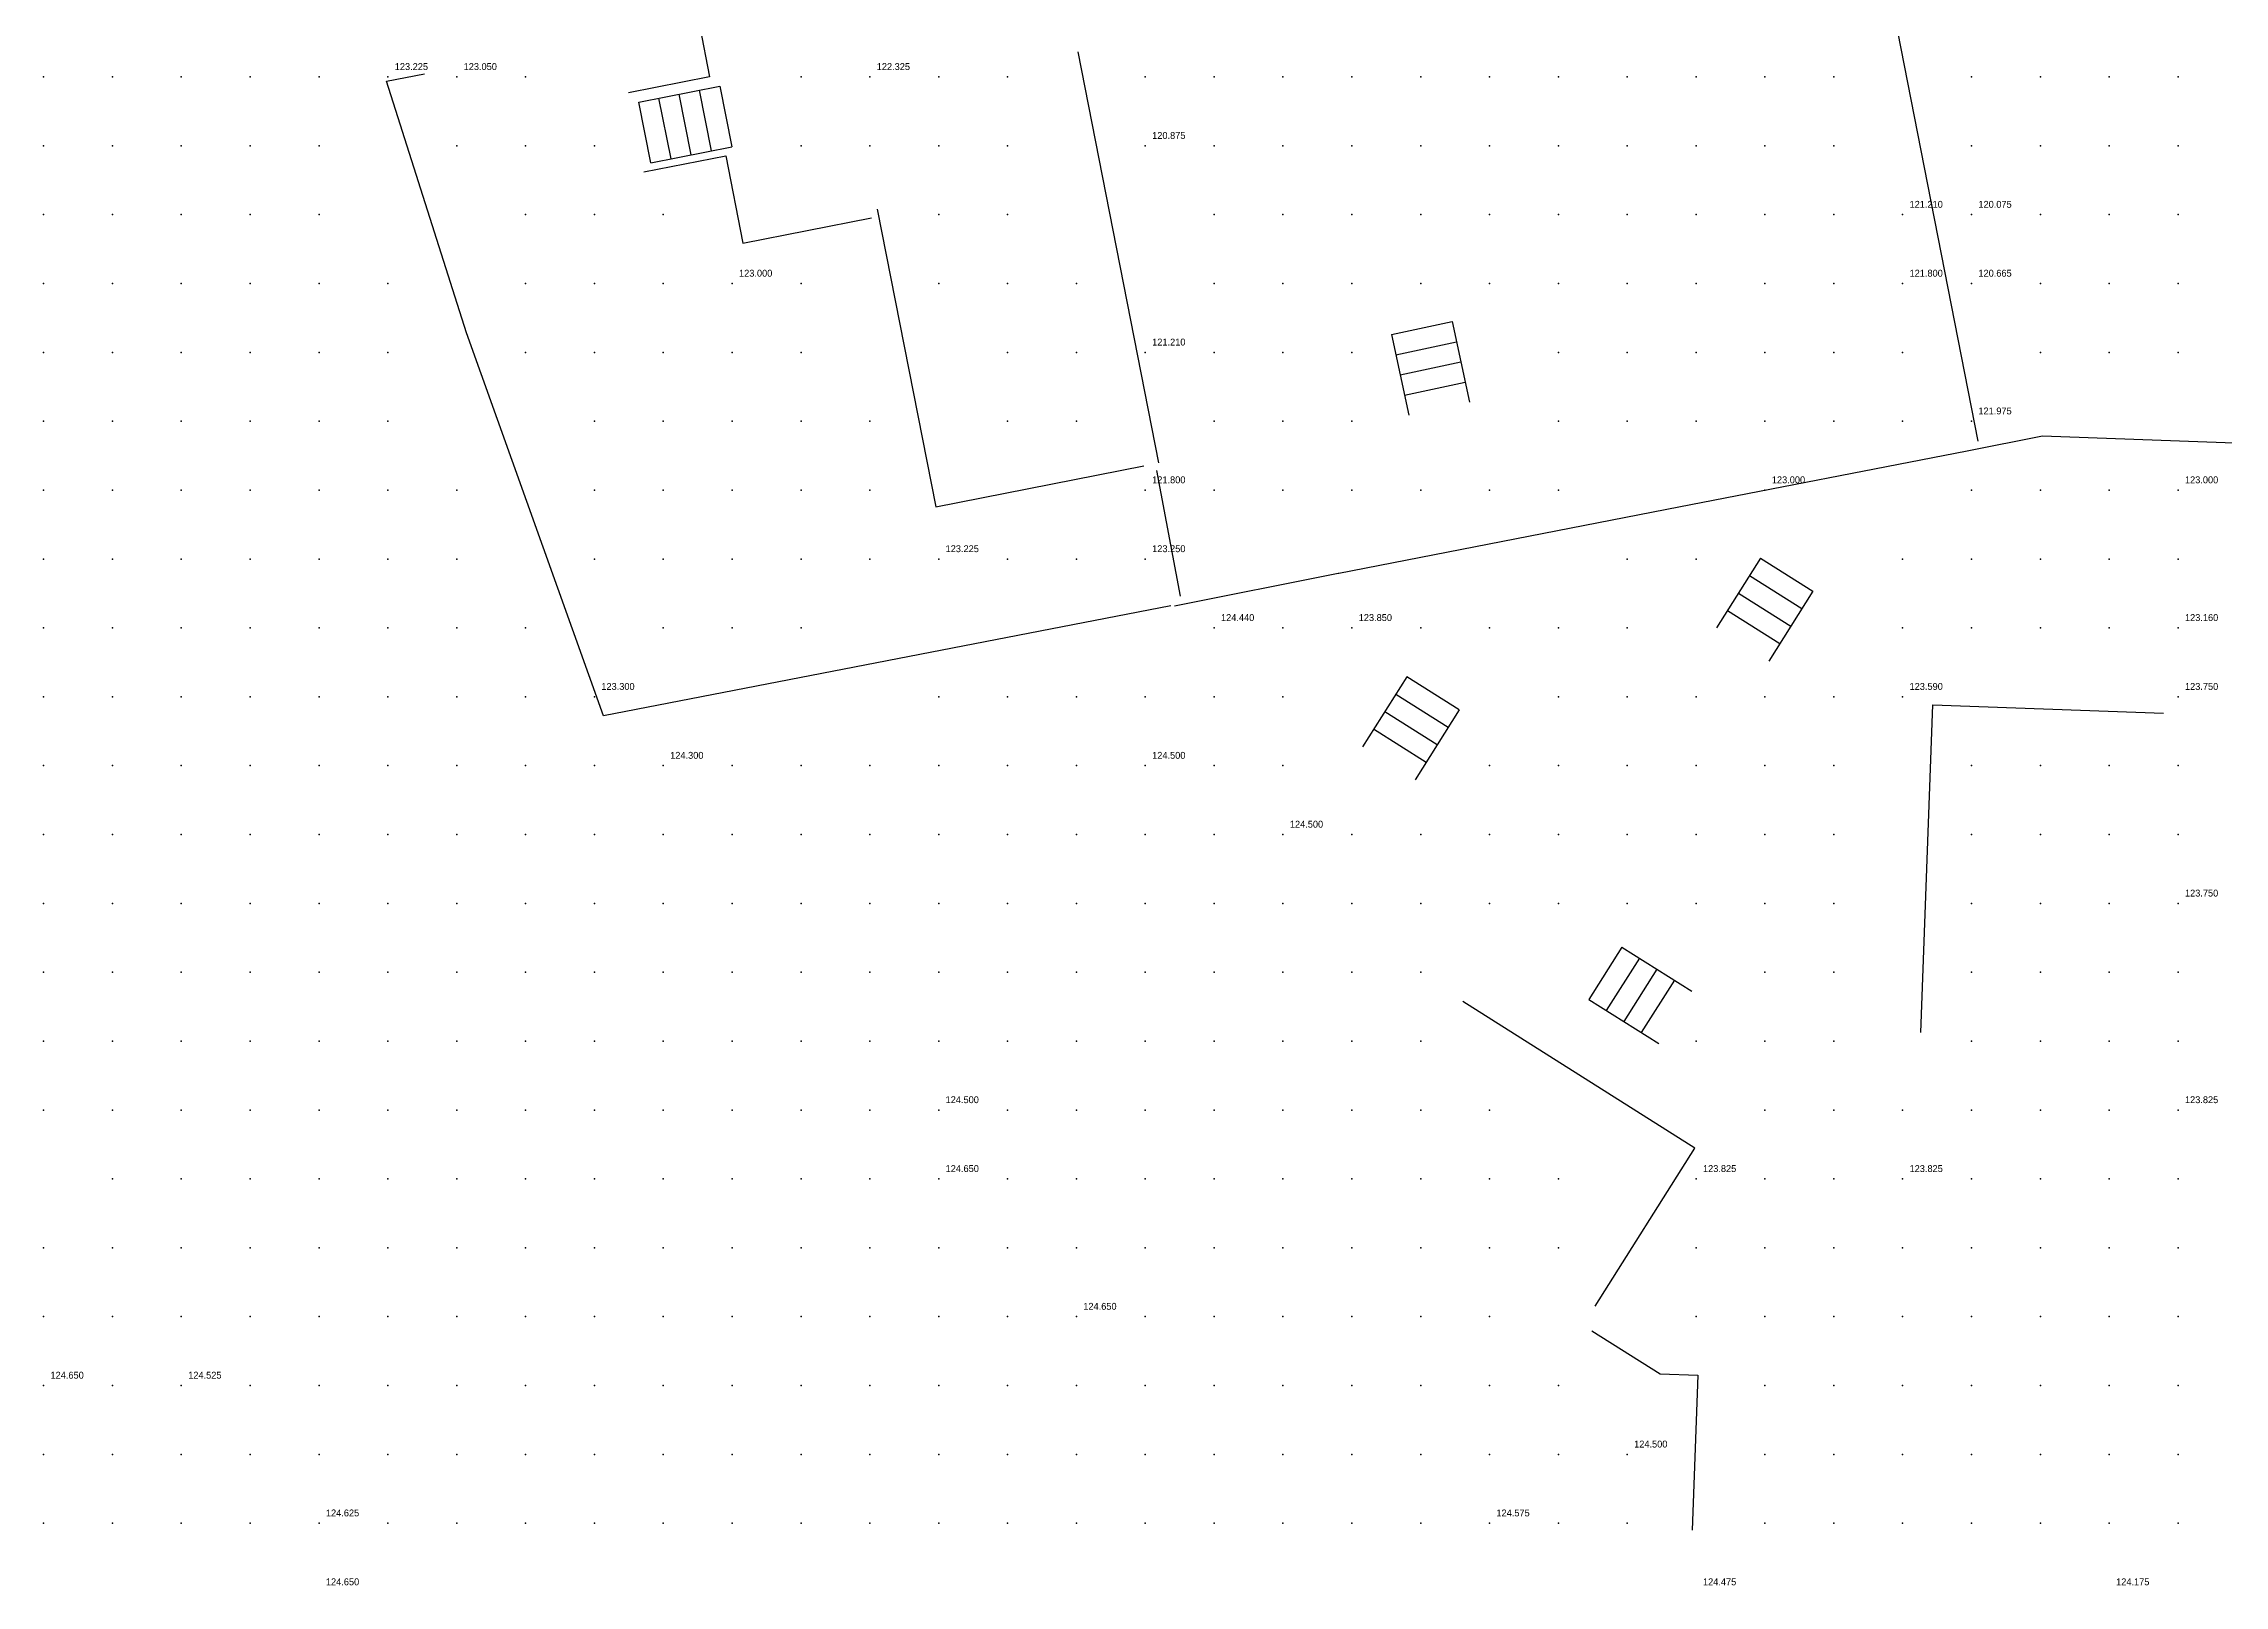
# Model space of a CAD drawing. Header units: metres. Extents: x 287878 to 288137, y 62805 to 63074.
# Drawn here: x 287911 to 287942.67, y 63011.1 to 63033.48 of the extents above; entities that cross this region are included whole.
import ezdxf

# ---------------------------------------------------------------- set-up
doc = ezdxf.new("R2010")
doc.units = ezdxf.units.M
for name, color, linetype in [('BARRIERS', 1, 'Continuous'), ('SURVEY_INTERP', 8, 'Continuous'), ('SURVEY_REAL', 3, 'Continuous')]:
    doc.layers.add(name, color=color, linetype=linetype)

msp = doc.modelspace()

# ---------------------------------------------------------------- linework, layer by layer
at = {"layer": 'BARRIERS'}
for p, q in [((287939.098, 63027.712), (287937.729, 63034.686)), ((287920.529, 63033.725), (287920.672, 63032.999)), ((287926.019, 63033.366), (287927.193, 63027.396)), ((287915.982, 63032.938), (287916.533, 63033.047)), ((287917.141, 63029.286), (287915.982, 63032.938)), ((287920.672, 63032.999), (287919.495, 63032.767)), ((287919.643, 63032.634), (287920.82, 63032.867)), ((287920.82, 63032.867), (287920.995, 63031.984)), ((287919.818, 63031.751), (287919.643, 63032.634)), ((287920.112, 63031.809), (287919.937, 63032.692)), ((287920.406, 63031.868), (287920.231, 63032.751)), ((287920.701, 63031.926), (287920.526, 63032.809)), ((287919.818, 63031.751), (287920.995, 63031.984)), ((287919.719, 63031.621), (287920.91, 63031.856)), ((287920.91, 63031.856), (287921.153, 63030.584)), ((287923.104, 63031.079), (287923.959, 63026.756)), ((287921.153, 63030.584), (287923.025, 63030.954)), ((287930.577, 63029.26), (287931.457, 63029.449)), ((287931.457, 63029.449), (287931.709, 63028.276)), ((287919.133, 63023.723), (287917.141, 63029.286)), ((287930.577, 63029.26), (287930.829, 63028.087)), ((287930.64, 63028.967), (287931.52, 63029.156)), ((287930.703, 63028.673), (287931.583, 63028.863)), ((287930.766, 63028.38), (287931.646, 63028.57)), ((287934.747, 63026.756), (287938.939, 63027.57)), ((287938.939, 63027.57), (287940.03, 63027.79)), ((287940.03, 63027.79), (287950.583, 63027.402)), ((287923.959, 63026.756), (287926.977, 63027.353)), ((287927.163, 63027.285), (287927.508, 63025.459)), ((287929.811, 63025.797), (287934.747, 63026.756)), ((287935.935, 63026.013), (287935.295, 63024.999)), ((287935.935, 63026.013), (287936.696, 63025.533)), ((287927.423, 63025.323), (287929.803, 63025.795)), ((287929.803, 63025.795), (287929.811, 63025.797)), ((287935.775, 63025.76), (287936.536, 63025.28)), ((287927.372, 63025.323), (287919.133, 63023.723)), ((287935.615, 63025.506), (287936.376, 63025.026)), ((287936.696, 63025.533), (287936.056, 63024.518)), ((287935.455, 63025.252), (287936.216, 63024.772)), ((287930.797, 63024.289), (287930.157, 63023.274)), ((287931.398, 63023.555), (287930.637, 63024.035)), ((287931.558, 63023.809), (287930.797, 63024.289)), ((287931.238, 63023.301), (287930.477, 63023.781)), ((287931.558, 63023.809), (287930.918, 63022.794)), ((287938.266, 63019.127), (287938.436, 63023.883)), ((287938.436, 63023.883), (287941.788, 63023.763)), ((287931.078, 63023.047), (287930.317, 63023.528)), ((287933.923, 63020.366), (287933.443, 63019.605)), ((287934.177, 63020.206), (287933.696, 63019.445)), ((287933.923, 63020.366, -0.013), (287934.938, 63019.726, -0.013)), ((287934.43, 63020.046), (287933.95, 63019.285)), ((287934.684, 63019.886), (287934.204, 63019.125)), ((287934.983, 63017.448), (287931.613, 63019.574)), ((287933.443, 63019.605, -0.013), (287934.458, 63018.965, -0.013)), ((287933.535, 63015.153), (287934.983, 63017.448)), ((287933.486, 63014.795), (287934.477, 63014.17)), ((287934.477, 63014.17), (287935.024, 63014.151)), ((287935.024, 63014.151), (287934.944, 63011.898))]:
    msp.add_line(p, q, dxfattribs=at)
at = {"layer": 'SURVEY_INTERP'}
for p in [(287911, 63033, 122.948), (287912, 63033, 122.874), (287913, 63033, 122.806), (287914, 63033, 122.743), (287915, 63033, 122.682), (287918, 63033, 122.517), (287922, 63033, 122.311), (287924, 63033, 122.188), (287925, 63033, 121.871), (287927, 63033, 121.244), (287928, 63033, 121.33), (287929, 63033, 121.402), (287930, 63033, 121.449), (287931, 63033, 121.495), (287932, 63033, 121.499), (287933, 63033, 121.425), (287934, 63033, 121.257), (287935, 63033, 121.12), (287936, 63033, 121.153), (287937, 63033, 121.12), (287939, 63033, 121.346), (287940, 63033, 121.346), (287941, 63033, 121.258), (287942, 63033, 121.102), (287911, 63032, 123.006), (287912, 63032, 122.928), (287913, 63032, 122.858), (287914, 63032, 122.793), (287915, 63032, 122.733), (287917, 63032, 122.63), (287918, 63032, 122.594), (287919, 63032, 122.573), (287922, 63032, 122.405), (287923, 63032, 122.313), (287924, 63032, 122.185), (287925, 63032, 121.883), (287928, 63032, 121.26), (287929, 63032, 121.544), (287930, 63032, 121.634), (287931, 63032, 121.661), (287932, 63032, 121.646), (287933, 63032, 121.585), (287934, 63032, 121.492), (287935, 63032, 121.422), (287936, 63032, 121.414), (287937, 63032, 121.443), (287939, 63032, 121.535), (287940, 63032, 121.521), (287941, 63032, 121.466), (287942, 63032, 121.377), (287911, 63031, 123.069), (287912, 63031, 122.988), (287913, 63031, 122.916), (287914, 63031, 122.85), (287915, 63031, 122.791), (287918, 63031, 122.673), (287919, 63031, 122.681), (287920, 63031, 122.745), (287924, 63031, 122.257), (287925, 63031, 122.011), (287928, 63031, 121.529), (287929, 63031, 121.739), (287930, 63031, 121.822), (287931, 63031, 121.837), (287932, 63031, 121.813), (287933, 63031, 121.761), (287934, 63031, 121.698), (287935, 63031, 121.652), (287936, 63031, 121.645), (287937, 63031, 121.685), (287940, 63031, 121.699), (287941, 63031, 121.677), (287942, 63031, 121.635), (287911, 63030, 123.133), (287912, 63030, 123.051), (287913, 63030, 122.978), (287914, 63030, 122.913), (287915, 63030, 122.856), (287916, 63030, 122.807), (287918, 63030, 122.748), (287919, 63030, 122.765), (287920, 63030, 122.867), (287922, 63030, 122.81), (287924, 63030, 122.412), (287925, 63030, 122.241), (287926, 63030, 122.046), (287928, 63030, 121.936), (287929, 63030, 122.006), (287930, 63030, 122.041), (287931, 63030, 122.033), (287932, 63030, 121.995), (287933, 63030, 121.94), (287934, 63030, 121.88), (287935, 63030, 121.832), (287936, 63030, 121.806), (287937, 63030, 121.801), (287940, 63030, 121.862), (287941, 63030, 121.898), (287942, 63030, 121.901), (287911, 63029, 123.196), (287912, 63029, 123.116), (287913, 63029, 123.044), (287914, 63029, 122.98), (287915, 63029, 122.925), (287916, 63029, 122.878), (287918, 63029, 122.819), (287919, 63029, 122.819), (287920, 63029, 122.854), (287921, 63029, 122.887), (287922, 63029, 122.804), (287925, 63029, 122.491), (287926, 63029, 122.381), (287928, 63029, 122.285), (287929, 63029, 122.294), (287930, 63029, 122.291), (287933, 63029, 122.122), (287934, 63029, 122.051), (287935, 63029, 121.99), (287936, 63029, 121.941), (287937, 63029, 121.897), (287938, 63029, 121.873), (287940, 63029, 122.049), (287941, 63029, 122.165), (287942, 63029, 122.223), (287911, 63028, 123.261), (287912, 63028, 123.185), (287913, 63028, 123.115), (287914, 63028, 123.052), (287915, 63028, 122.999), (287916, 63028, 122.956), (287919, 63028, 122.887), (287920, 63028, 122.879), (287921, 63028, 122.869), (287922, 63028, 122.848), (287923, 63028, 122.834), (287925, 63028, 122.747), (287926, 63028, 122.662), (287928, 63028, 122.593), (287929, 63028, 122.598), (287930, 63028, 122.583), (287933, 63028, 122.311), (287934, 63028, 122.218), (287935, 63028, 122.145), (287936, 63028, 122.09), (287937, 63028, 122.055), (287938, 63028, 122.059), (287911, 63027, 123.338), (287912, 63027, 123.262), (287913, 63027, 123.191), (287914, 63027, 123.128), (287915, 63027, 123.077), (287916, 63027, 123.039), (287917, 63027, 123.016), (287919, 63027, 122.996), (287920, 63027, 122.983), (287921, 63027, 122.968), (287922, 63027, 122.969), (287923, 63027, 123.02), (287928, 63027, 122.889), (287929, 63027, 122.939), (287930, 63027, 122.954), (287931, 63027, 122.842), (287932, 63027, 122.664), (287933, 63027, 122.504), (287939, 63027, 122.314), (287940, 63027, 122.469), (287941, 63027, 122.735), (287911, 63026, 123.434), (287912, 63026, 123.351), (287913, 63026, 123.273), (287914, 63026, 123.207), (287915, 63026, 123.158), (287916, 63026, 123.128), (287917, 63026, 123.121), (287919, 63026, 123.154), (287920, 63026, 123.152), (287921, 63026, 123.121), (287922, 63026, 123.098), (287923, 63026, 123.144), (287925, 63026, 123.146), (287926, 63026, 123.108), (287934, 63026, 122.535), (287935, 63026, 122.438), (287938, 63026, 122.383), (287939, 63026, 122.457), (287940, 63026, 122.595), (287941, 63026, 122.79), (287942, 63026, 122.906), (287911, 63025, 123.553), (287912, 63025, 123.449), (287913, 63025, 123.359), (287914, 63025, 123.287), (287915, 63025, 123.238), (287916, 63025, 123.218), (287917, 63025, 123.234), (287918, 63025, 123.295), (287920, 63025, 123.428), (287921, 63025, 123.344), (287922, 63025, 123.234), (287929, 63025, 123.585), (287931, 63025, 123.5), (287932, 63025, 123.087), (287933, 63025, 122.828), (287934, 63025, 122.665), (287938, 63025, 122.506), (287939, 63025, 122.569), (287940, 63025, 122.691), (287941, 63025, 122.912), (287911, 63024, 123.68), (287912, 63024, 123.548), (287913, 63024, 123.444), (287914, 63024, 123.366), (287915, 63024, 123.315), (287916, 63024, 123.301), (287917, 63024, 123.341), (287918, 63024, 123.469), (287924, 63024, 123.301), (287925, 63024, 123.421), (287926, 63024, 123.715), (287927, 63024, 123.97), (287928, 63024, 123.794), (287929, 63024, 123.67), (287933, 63024, 122.925), (287934, 63024, 122.771), (287935, 63024, 122.673), (287936, 63024, 122.617), (287937, 63024, 122.598), (287911, 63023, 123.779), (287912, 63023, 123.639), (287913, 63023, 123.526), (287914, 63023, 123.44), (287915, 63023, 123.385), (287916, 63023, 123.371), (287917, 63023, 123.418), (287918, 63023, 123.578), (287919, 63023, 123.947), (287921, 63023, 123.921), (287922, 63023, 123.54), (287923, 63023, 123.409), (287924, 63023, 123.422), (287925, 63023, 123.581), (287926, 63023, 124.01), (287928, 63023, 124.091), (287929, 63023, 124.021), (287932, 63023, 123.191), (287933, 63023, 122.995), (287934, 63023, 122.857), (287935, 63023, 122.769), (287936, 63023, 122.719), (287937, 63023, 122.703), (287939, 63023, 122.768), (287940, 63023, 122.852), (287941, 63023, 122.954), (287942, 63023, 123.021), (287911, 63022, 123.862), (287912, 63022, 123.728), (287913, 63022, 123.605), (287914, 63022, 123.509), (287915, 63022, 123.448), (287916, 63022, 123.426), (287917, 63022, 123.456), (287918, 63022, 123.57), (287919, 63022, 123.794), (287920, 63022, 123.962), (287921, 63022, 123.782), (287922, 63022, 123.573), (287923, 63022, 123.499), (287924, 63022, 123.517), (287925, 63022, 123.625), (287926, 63022, 123.865), (287927, 63022, 124.08), (287928, 63022, 124.122), (287930, 63022, 124.003), (287931, 63022, 123.512), (287932, 63022, 123.231), (287933, 63022, 123.051), (287934, 63022, 122.931), (287935, 63022, 122.856), (287936, 63022, 122.816), (287937, 63022, 122.805), (287939, 63022, 122.878), (287940, 63022, 122.991), (287941, 63022, 123.192), (287942, 63022, 123.361), (287911, 63021, 124.008), (287912, 63021, 123.825), (287913, 63021, 123.678), (287914, 63021, 123.573), (287915, 63021, 123.505), (287916, 63021, 123.471), (287917, 63021, 123.477), (287918, 63021, 123.527), (287919, 63021, 123.611), (287920, 63021, 123.663), (287921, 63021, 123.635), (287922, 63021, 123.598), (287923, 63021, 123.603), (287924, 63021, 123.627), (287925, 63021, 123.659), (287926, 63021, 123.722), (287927, 63021, 123.8), (287928, 63021, 123.918), (287929, 63021, 124.054), (287930, 63021, 123.807), (287931, 63021, 123.472), (287932, 63021, 123.245), (287933, 63021, 123.096), (287934, 63021, 122.999), (287935, 63021, 122.941), (287936, 63021, 122.914), (287937, 63021, 122.912), (287939, 63021, 122.984), (287940, 63021, 123.108), (287941, 63021, 123.399), (287911, 63020, 124.134), (287912, 63020, 123.894), (287913, 63020, 123.736), (287914, 63020, 123.631), (287915, 63020, 123.56), (287916, 63020, 123.517), (287917, 63020, 123.503), (287918, 63020, 123.517), (287919, 63020, 123.55), (287920, 63020, 123.587), (287921, 63020, 123.626), (287922, 63020, 123.69), (287923, 63020, 123.78), (287924, 63020, 123.831), (287925, 63020, 123.793), (287926, 63020, 123.73), (287927, 63020, 123.699), (287928, 63020, 123.699), (287929, 63020, 123.68), (287930, 63020, 123.562), (287931, 63020, 123.393), (287936, 63020, 123.02), (287937, 63020, 123.034), (287939, 63020, 123.088), (287940, 63020, 123.17), (287941, 63020, 123.329), (287942, 63020, 123.452), (287911, 63019, 124.074), (287912, 63019, 123.905), (287913, 63019, 123.778), (287914, 63019, 123.687), (287915, 63019, 123.619), (287916, 63019, 123.57), (287917, 63019, 123.543), (287918, 63019, 123.538), (287919, 63019, 123.557), (287920, 63019, 123.602), (287921, 63019, 123.688), (287922, 63019, 123.837), (287923, 63019, 124.053), (287924, 63019, 124.195), (287925, 63019, 124.049), (287926, 63019, 123.843), (287927, 63019, 123.708), (287928, 63019, 123.622), (287929, 63019, 123.548), (287930, 63019, 123.458), (287931, 63019, 123.356), (287935, 63019, 123.124), (287936, 63019, 123.143), (287937, 63019, 123.195), (287939, 63019, 123.219), (287940, 63019, 123.246), (287941, 63019, 123.381), (287942, 63019, 123.501), (287911, 63018, 124.002), (287912, 63018, 123.909), (287913, 63018, 123.828), (287914, 63018, 123.755), (287915, 63018, 123.69), (287916, 63018, 123.634), (287917, 63018, 123.595), (287918, 63018, 123.578), (287919, 63018, 123.59), (287920, 63018, 123.641), (287921, 63018, 123.754), (287922, 63018, 123.963), (287923, 63018, 124.27), (287925, 63018, 124.267), (287926, 63018, 123.975), (287927, 63018, 123.779), (287928, 63018, 123.641), (287929, 63018, 123.535), (287930, 63018, 123.446), (287931, 63018, 123.37), (287932, 63018, 123.308), (287936, 63018, 123.274), (287937, 63018, 123.415), (287938, 63018, 123.538), (287939, 63018, 123.407), (287940, 63018, 123.329), (287941, 63018, 123.517), (287912, 63017, 123.966), (287913, 63017, 123.918), (287914, 63017, 123.855), (287915, 63017, 123.783), (287916, 63017, 123.715), (287917, 63017, 123.661), (287918, 63017, 123.629), (287919, 63017, 123.629), (287920, 63017, 123.674), (287921, 63017, 123.786), (287922, 63017, 123.996), (287923, 63017, 124.323), (287925, 63017, 124.33), (287926, 63017, 124.075), (287927, 63017, 123.889), (287928, 63017, 123.712), (287929, 63017, 123.576), (287930, 63017, 123.484), (287931, 63017, 123.425), (287932, 63017, 123.386), (287933, 63017, 123.358), (287936, 63017, 123.375), (287937, 63017, 123.575), (287939, 63017, 123.554), (287940, 63017, 123.357), (287941, 63017, 123.41), (287942, 63017, 123.516), (287911, 63016, 124.115), (287912, 63016, 124.109), (287913, 63016, 124.078), (287914, 63016, 124.004), (287915, 63016, 123.905), (287916, 63016, 123.814), (287917, 63016, 123.739), (287918, 63016, 123.687), (287919, 63016, 123.668), (287920, 63016, 123.693), (287921, 63016, 123.777), (287922, 63016, 123.935), (287923, 63016, 124.164), (287924, 63016, 124.324), (287925, 63016, 124.27), (287926, 63016, 124.297), (287927, 63016, 124.087), (287928, 63016, 123.81), (287929, 63016, 123.636), (287930, 63016, 123.548), (287931, 63016, 123.511), (287932, 63016, 123.503), (287933, 63016, 123.501), (287935, 63016, 123.45), (287936, 63016, 123.435), (287937, 63016, 123.505), (287938, 63016, 123.587), (287939, 63016, 123.461), (287940, 63016, 123.333), (287941, 63016, 123.303), (287942, 63016, 123.295), (287911, 63015, 124.38), (287912, 63015, 124.316), (287913, 63015, 124.319), (287914, 63015, 124.198), (287915, 63015, 124.047), (287916, 63015, 123.932), (287917, 63015, 123.832), (287918, 63015, 123.753), (287919, 63015, 123.708), (287920, 63015, 123.705), (287921, 63015, 123.75), (287922, 63015, 123.844), (287923, 63015, 123.969), (287924, 63015, 124.091), (287925, 63015, 124.312), (287927, 63015, 124.266), (287928, 63015, 123.871), (287929, 63015, 123.686), (287930, 63015, 123.624), (287931, 63015, 123.631), (287932, 63015, 123.669), (287935, 63015, 123.638), (287936, 63015, 123.527), (287937, 63015, 123.463), (287938, 63015, 123.429), (287939, 63015, 123.374), (287940, 63015, 123.32), (287941, 63015, 123.292), (287942, 63015, 123.275), (287912, 63014, 124.435), (287914, 63014, 124.335), (287915, 63014, 124.189), (287916, 63014, 124.076), (287917, 63014, 123.942), (287918, 63014, 123.827), (287919, 63014, 123.751), (287920, 63014, 123.72), (287921, 63014, 123.729), (287922, 63014, 123.774), (287923, 63014, 123.847), (287924, 63014, 123.95), (287925, 63014, 124.13), (287926, 63014, 124.283), (287927, 63014, 124.085), (287928, 63014, 123.832), (287929, 63014, 123.713), (287930, 63014, 123.714), (287931, 63014, 123.797), (287932, 63014, 123.894), (287933, 63014, 124.007), (287936, 63014, 123.675), (287937, 63014, 123.518), (287938, 63014, 123.43), (287939, 63014, 123.383), (287940, 63014, 123.364), (287941, 63014, 123.362), (287942, 63014, 123.366), (287911, 63013, 124.4), (287912, 63013, 124.346), (287913, 63013, 124.364), (287914, 63013, 124.353), (287915, 63013, 124.397), (287916, 63013, 124.268), (287917, 63013, 124.064), (287918, 63013, 123.901), (287919, 63013, 123.797), (287920, 63013, 123.742), (287921, 63013, 123.725), (287922, 63013, 123.736), (287923, 63013, 123.769), (287924, 63013, 123.823), (287925, 63013, 123.891), (287926, 63013, 123.921), (287927, 63013, 123.851), (287928, 63013, 123.755), (287929, 63013, 123.727), (287930, 63013, 123.812), (287931, 63013, 124.032), (287932, 63013, 124.217), (287933, 63013, 124.229), (287936, 63013, 123.819), (287937, 63013, 123.607), (287938, 63013, 123.486), (287939, 63013, 123.45), (287940, 63013, 123.48), (287941, 63013, 123.516), (287942, 63013, 123.526), (287911, 63012, 124.172), (287912, 63012, 124.21), (287913, 63012, 124.278), (287914, 63012, 124.438), (287916, 63012, 124.421), (287917, 63012, 124.155), (287918, 63012, 123.958), (287919, 63012, 123.839), (287920, 63012, 123.773), (287921, 63012, 123.74), (287922, 63012, 123.727), (287923, 63012, 123.729), (287924, 63012, 123.742), (287925, 63012, 123.757), (287926, 63012, 123.754), (287927, 63012, 123.727), (287928, 63012, 123.702), (287929, 63012, 123.728), (287930, 63012, 123.866), (287931, 63012, 124.21), (287933, 63012, 124.263), (287934, 63012, 124.23), (287936, 63012, 123.968), (287937, 63012, 123.694), (287938, 63012, 123.544), (287939, 63012, 123.537), (287940, 63012, 123.681), (287941, 63012, 123.824), (287942, 63012, 123.713)]:
    msp.add_point(p, dxfattribs=at)
at = {"layer": 'SURVEY_REAL'}
for p in [(287916, 63033, 123.225), (287917, 63033, 123.05), (287923, 63033, 122.325), (287927, 63032, 120.875), (287938, 63031, 121.21), (287939, 63031, 120.075), (287921, 63030, 123), (287938, 63030, 121.8), (287939, 63030, 120.665), (287927, 63029, 121.21), (287939, 63028, 121.975), (287927, 63027, 121.8), (287936, 63027, 123), (287942, 63027, 123), (287924, 63026, 123.225), (287927, 63026, 123.25), (287928, 63025, 124.44), (287930, 63025, 123.85), (287942, 63025, 123.16), (287919, 63024, 123.3), (287938, 63024, 123.59), (287942, 63024, 123.75), (287920, 63023, 124.3), (287927, 63023, 124.5), (287929, 63022, 124.5), (287942, 63021, 123.75), (287924, 63018, 124.5), (287942, 63018, 123.825), (287924, 63017, 124.65), (287935, 63017, 123.825), (287938, 63017, 123.825), (287926, 63015, 124.65), (287911, 63014, 124.65), (287913, 63014, 124.525), (287934, 63013, 124.5), (287915, 63012, 124.625), (287932, 63012, 124.575)]:
    msp.add_point(p, dxfattribs=at)

# ---------------------------------------------------------------- texts
for s, p in [('123.225', (287916.1, 63033.1, 123.225)), ('123.050', (287917.1, 63033.1, 123.05)), ('122.325', (287923.1, 63033.1, 122.325)), ('120.875', (287927.1, 63032.1, 120.875)), ('121.210', (287938.1, 63031.1, 121.21)), ('120.075', (287939.1, 63031.1, 120.075)), ('123.000', (287921.1, 63030.1, 123)), ('121.800', (287938.1, 63030.1, 121.8)), ('120.665', (287939.1, 63030.1, 120.665)), ('121.210', (287927.1, 63029.1, 121.21)), ('121.975', (287939.1, 63028.1, 121.975)), ('121.800', (287927.1, 63027.1, 121.8)), ('123.000', (287936.1, 63027.1, 123)), ('123.000', (287942.1, 63027.1, 123)), ('123.225', (287924.1, 63026.1, 123.225)), ('123.250', (287927.1, 63026.1, 123.25)), ('124.440', (287928.1, 63025.1, 124.44)), ('123.850', (287930.1, 63025.1, 123.85)), ('123.160', (287942.1, 63025.1, 123.16)), ('123.300', (287919.1, 63024.1, 123.3)), ('123.590', (287938.1, 63024.1, 123.59)), ('123.750', (287942.1, 63024.1, 123.75)), ('124.300', (287920.1, 63023.1, 124.3)), ('124.500', (287927.1, 63023.1, 124.5)), ('124.500', (287929.1, 63022.1, 124.5)), ('123.750', (287942.1, 63021.1, 123.75)), ('124.500', (287924.1, 63018.1, 124.5)), ('123.825', (287942.1, 63018.1, 123.825)), ('124.650', (287924.1, 63017.1, 124.65)), ('123.825', (287935.1, 63017.1, 123.825)), ('123.825', (287938.1, 63017.1, 123.825)), ('124.650', (287926.1, 63015.1, 124.65)), ('124.650', (287911.1, 63014.1, 124.65)), ('124.525', (287913.1, 63014.1, 124.525)), ('124.500', (287934.1, 63013.1, 124.5)), ('124.625', (287915.1, 63012.1, 124.625)), ('124.575', (287932.1, 63012.1, 124.575)), ('124.650', (287915.1, 63011.1, 124.65)), ('124.475', (287935.1, 63011.1, 124.475)), ('124.175', (287941.1, 63011.1, 124.175))]:
    msp.add_text(s, height=0.1, dxfattribs=at).set_placement(p)

doc.saveas('drawing.dxf')
